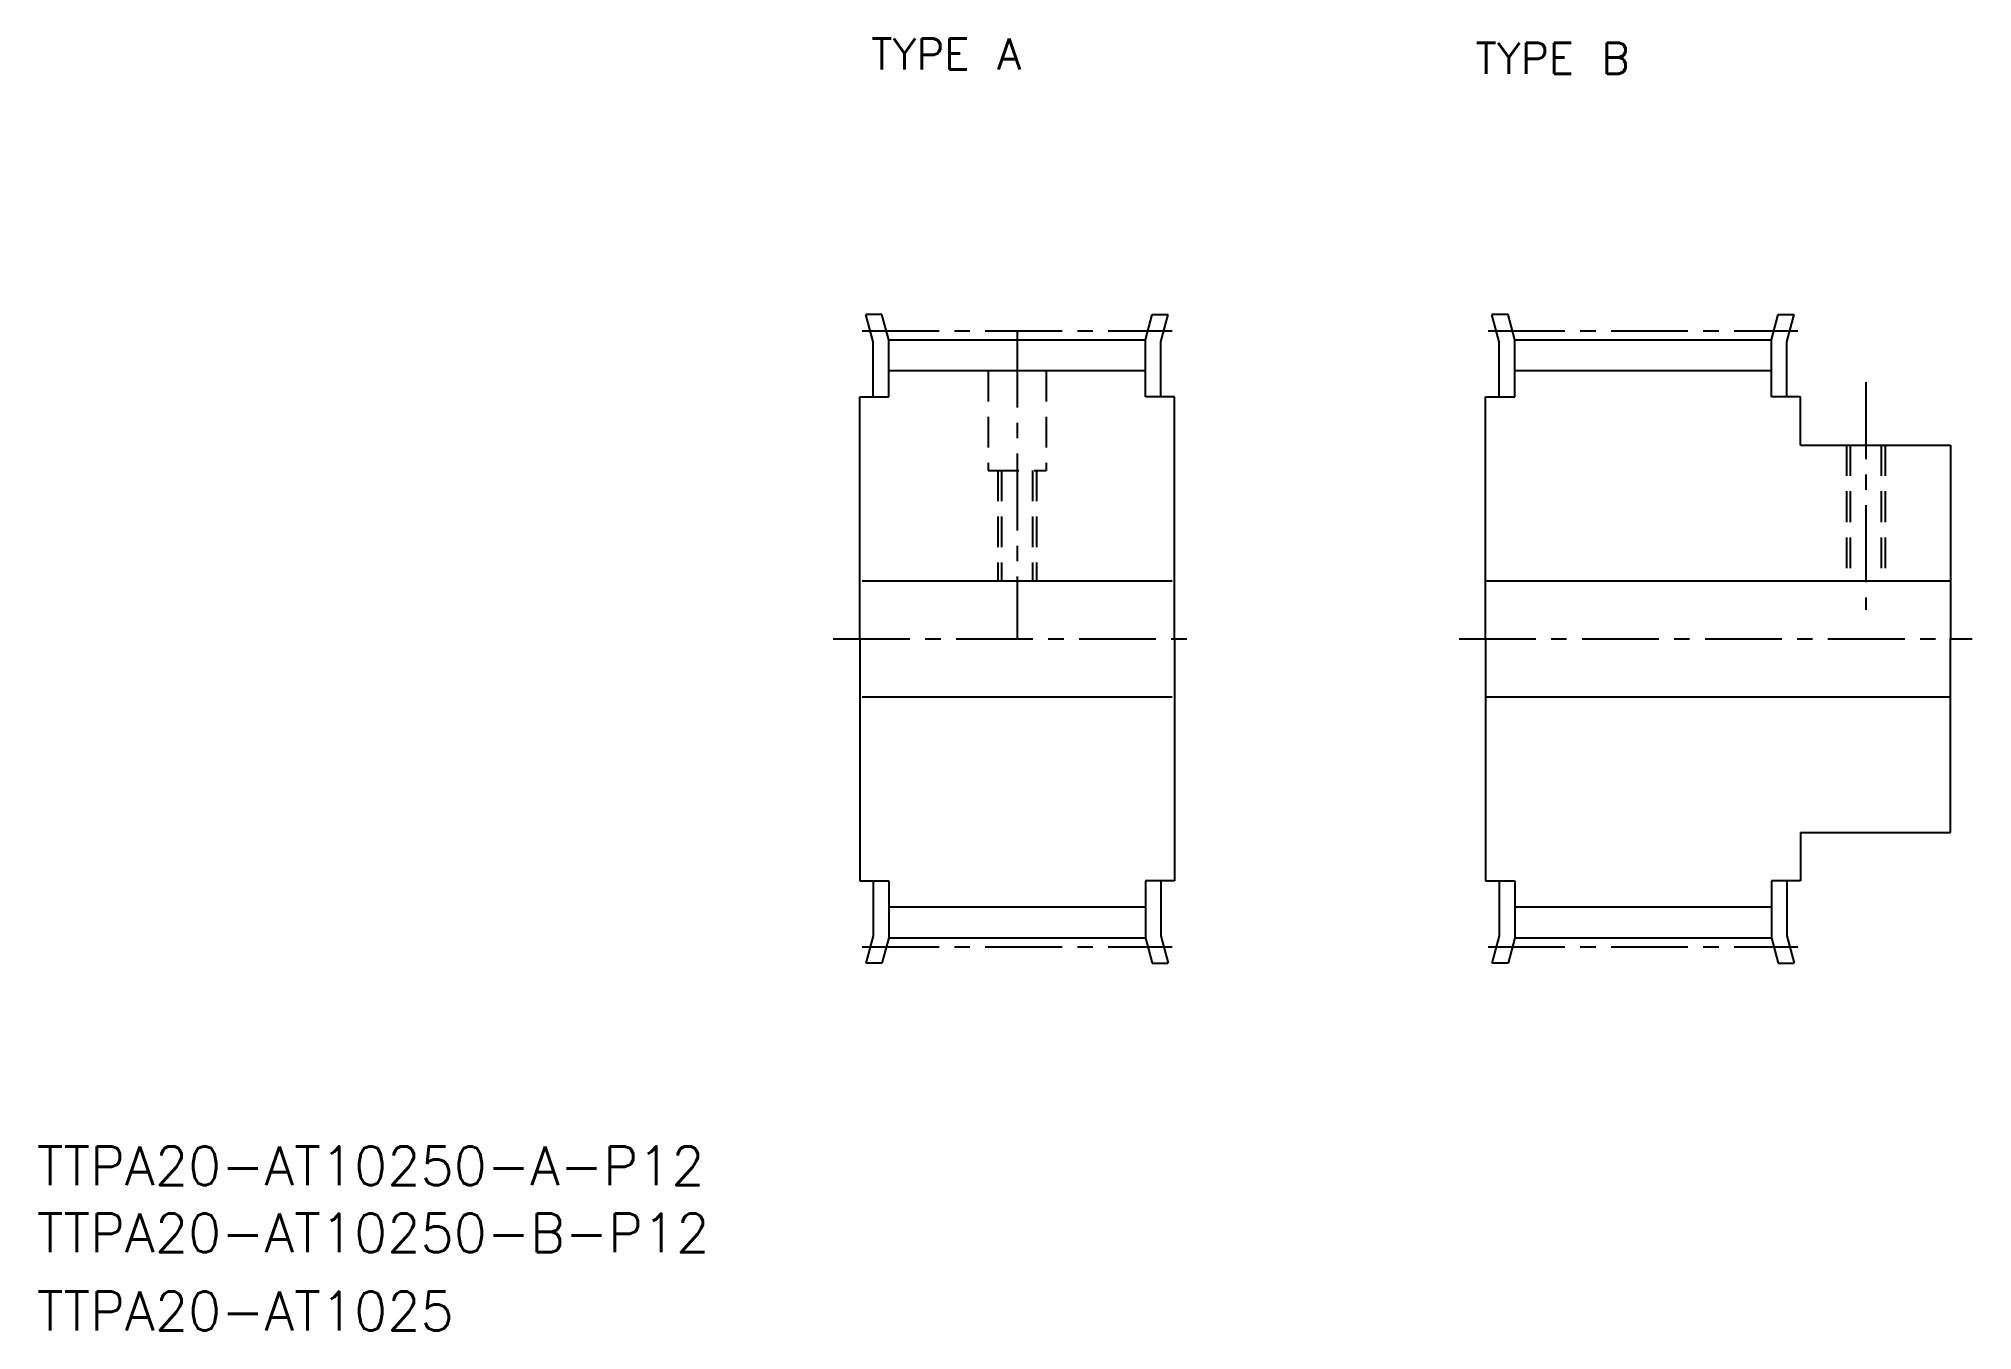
# Model space of a CAD drawing. Extents: x 29 to 228, y 70 to 203.
import ezdxf

# ---------------------------------------------------------------- set-up
doc = ezdxf.new("R2010")
doc.units = 0
doc.header["$LTSCALE"] = 0.25
doc.linetypes.add('CENTER', pattern=[50.8, 31.75, -6.35, 6.35, -6.35])
doc.linetypes.add('DASHED', pattern=[19.05, 12.7, -6.35])
doc.layers.get('0').update_dxf_attribs({"linetype": 'CONTINUOUS'})
doc.layers.add('CENTER', color=1, linetype='CENTER')
doc.styles.get("Standard").update_dxf_attribs({"font": 'txt.shx'})

msp = doc.modelspace()

# ---------------------------------------------------------------- linework, layer by layer
for p, q in [((114.77, 171.79), (114.01, 174.6)), ((115.67, 174.6), (114.01, 174.6)), ((116.37, 172), (115.67, 174.6)), ((142.87, 172), (143.56, 174.6)), ((143.56, 174.6), (145.22, 174.6)), ((144.47, 171.79), (145.22, 174.6)), ((179.4, 171.79), (178.65, 174.6)), ((180.31, 174.6), (178.65, 174.6)), ((181, 172), (180.31, 174.6)), ((207.5, 172), (208.2, 174.6)), ((208.2, 174.6), (209.86, 174.6)), ((209.1, 171.79), (209.86, 174.6)), ((114.77, 166.1), (114.77, 171.79)), ((116.37, 166.1), (116.37, 172)), ((116.37, 172), (142.87, 172)), ((142.87, 166.1), (142.87, 172)), ((144.47, 166.1), (144.47, 171.79)), ((179.4, 166.1), (179.4, 171.79)), ((181, 172), (207.5, 172)), ((181, 166.1), (181, 172)), ((207.5, 166.1), (207.5, 172)), ((209.1, 166.1), (209.1, 171.79)), ((116.37, 168.8), (142.87, 168.8)), ((181, 168.8), (207.5, 168.8)), ((113.37, 141.1), (113.37, 166.1)), ((113.37, 166.1), (116.37, 166.1)), ((145.87, 166.1), (142.87, 166.1)), ((145.87, 141.1), (145.87, 166.1)), ((178, 141.1), (178, 166.1)), ((178, 166.1), (181, 166.1)), ((210.5, 166.1), (207.5, 166.1)), ((210.5, 161.1), (210.5, 166.1)), ((210.5, 161.1), (226, 161.1)), ((226, 161.1), (226, 141.1)), ((113.62, 147.1), (145.62, 147.1)), ((178, 147.1), (226, 147.1)), ((113.37, 141.1), (113.37, 116.1)), ((145.87, 141.1), (145.87, 116.1)), ((178, 141.1), (178, 116.1)), ((226, 121.1), (226, 141.1)), ((113.62, 135.1), (145.62, 135.1)), ((178, 135.1), (226, 135.1)), ((210.5, 121.1), (226, 121.1)), ((210.5, 121.1), (210.5, 116.1)), ((113.37, 116.1), (116.37, 116.1)), ((114.77, 116.1), (114.77, 110.41)), ((116.37, 116.1), (116.37, 110.2)), ((142.87, 116.1), (142.87, 110.2)), ((145.87, 116.1), (142.87, 116.1)), ((144.47, 116.1), (144.47, 110.41)), ((178, 116.1), (181, 116.1)), ((179.4, 116.1), (179.4, 110.41)), ((181, 116.1), (181, 110.2)), ((207.5, 116.1), (207.5, 110.2)), ((210.5, 116.1), (207.5, 116.1)), ((209.1, 116.1), (209.1, 110.41)), ((116.37, 113.4), (142.87, 113.4)), ((181, 113.4), (207.5, 113.4)), ((114.77, 110.41), (114.01, 107.6)), ((116.37, 110.2), (115.67, 107.6)), ((116.37, 110.2), (142.87, 110.2)), ((142.87, 110.2), (143.56, 107.6)), ((144.47, 110.41), (145.22, 107.6)), ((179.4, 110.41), (178.65, 107.6)), ((181, 110.2), (180.31, 107.6)), ((181, 110.2), (207.5, 110.2)), ((207.5, 110.2), (208.2, 107.6)), ((209.1, 110.41), (209.86, 107.6)), ((115.67, 107.6), (114.01, 107.6)), ((143.56, 107.6), (145.22, 107.6)), ((180.31, 107.6), (178.65, 107.6)), ((208.2, 107.6), (209.86, 107.6))]:
    msp.add_line(p, q)
at = {"color": 3, "linetype": 'DASHED'}
for p, q in [((126.62, 168.8), (126.62, 158.5)), ((132.62, 168.8), (132.62, 158.5)), ((215.25, 161.1), (215.25, 147.1)), ((215.65, 161.1), (215.65, 147.1)), ((218.85, 161.1), (218.85, 147.1)), ((219.25, 161.1), (219.25, 147.1)), ((126.62, 158.5), (132.62, 158.5)), ((127.62, 158.5), (127.62, 147.1)), ((128.02, 158.5), (128.02, 147.1)), ((131.22, 158.5), (131.22, 147.1)), ((131.62, 158.5), (131.62, 147.1))]:
    msp.add_line(p, q, dxfattribs=at)
at = {"layer": 'CENTER'}
for p, q in [((113.62, 172.93), (145.62, 172.93)), ((129.62, 172.93), (129.62, 141.1)), ((178.25, 172.93), (210.25, 172.93)), ((217.25, 167.6), (217.25, 144.1)), ((110.62, 141.1), (148.62, 141.1)), ((175.25, 141.1), (228.25, 141.1)), ((113.62, 109.27), (145.62, 109.27)), ((178.25, 109.27), (210.25, 109.27))]:
    msp.add_line(p, q, dxfattribs=at)

# ---------------------------------------------------------------- texts
for s, height, p in [('TYPE A', 3.2, (114.56, 199.9)), ('TYPE B', 3.2, (176.97, 199.48)), ('TTPA20-AT10250-A-P12', 4, (28.42, 84.66)), ('TTPA20-AT10250-B-P12', 4, (28.42, 77.73)), ('TTPA20-AT1025', 4, (28.42, 69.66))]:
    msp.add_text(s, height=height).set_placement(p)

doc.saveas('drawing.dxf')
